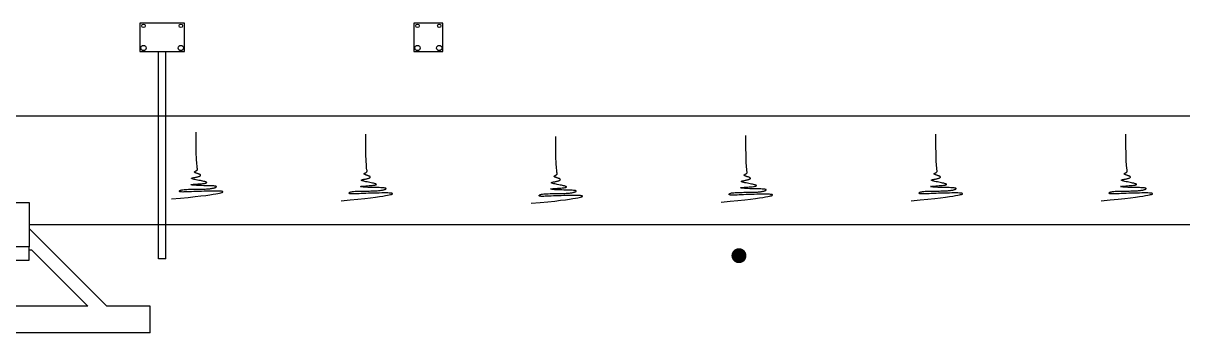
# Model space of a CAD drawing. Header units: inches. Extents: x 2621776591 to 2623670951, y 363331607 to 364354604.
# Drawn here: x 2622294681 to 2622425366, y 363519414 to 363554334 of the extents above; entities that cross this region are included whole.
import ezdxf

# ---------------------------------------------------------------- set-up
doc = ezdxf.new("R2010")
doc.units = ezdxf.units.IN
doc.header["$MEASUREMENT"] = 0
for name, color, linetype in [('BOLLARD', 1, 'Continuous'), ('BREAKWATER', 2, 'Continuous'), ('DIM', 8, 'Continuous'), ('PLAN', 2, 'Continuous')]:
    doc.layers.add(name, color=color, linetype=linetype)

# ---------------------------------------------------------------- blocks, each defined once
blk = doc.blocks.new('BOLLARD')
at = {"layer": 'BOLLARD'}
for p, q in [((-430, 557.5), (580, 557.5)), ((-430, 557.5), (-430, -557.5)), ((580, 557.5), (580, -557.5)), ((-430, -557.5), (580, -557.5))]:
    blk.add_line(p, q, dxfattribs=at)
blk.add_circle((0, 0), 250, dxfattribs=at)
blk = doc.blocks.new('BOLLARD2')
at = {"layer": 'BOLLARD', "const_width": 0.84375}
blk.add_lwpolyline([(-0.421875, 0, 1), (0.421875, 0, 1)], format="xyb", close=True, dxfattribs=at)
blk = doc.blocks.new('A$C6b66f7a2')
at = {"layer": 'BOLLARD', "xscale": 1000, "yscale": 1000, "zscale": 1000}
blk.add_blockref('BOLLARD2', (2622375344, 363528114), dxfattribs=at)
at = {"layer": 'BOLLARD'}
blk.add_blockref('BOLLARD', (2622375344, 363528114), dxfattribs=at)

msp = doc.modelspace()

# ---------------------------------------------------------------- linework, layer by layer
at = {"layer": 'BREAKWATER'}
for p, q in [((2622236109.2, 363543885.5), (2622525258.1, 363543885.5)), ((2622295343.8, 363531613.7), (2622532340.2, 363531617.1))]:
    msp.add_line(p, q, dxfattribs=at)
for points in [[(2622311380.7, 363534513.9), (2622312396.8, 363534604.2), (2622313282.1, 363534690.3), (2622314046.3, 363534771.8), (2622314699.1, 363534848.1), (2622315250.3, 363534918.8), (2622315709.7, 363534983.4), (2622316086.9, 363535041.4), (2622316391.7, 363535092.3), (2622316633.5, 363535136), (2622316819.8, 363535173), (2622316958, 363535204.2), (2622317055.1, 363535230.6), (2622317118.5, 363535253), (2622317155.3, 363535272.3), (2622317172.7, 363535289.4), (2622317178.1, 363535305.1), (2622317176.6, 363535320.3), (2622317165.7, 363535334.7), (2622317141.2, 363535348.3), (2622317098.5, 363535360.6), (2622317033.3, 363535371.5), (2622316941.1, 363535380.8), (2622316817.5, 363535388), (2622316658.2, 363535393.1), (2622316460.4, 363535395.8), (2622316228.9, 363535396.2), (2622315969.8, 363535394.5), (2622315689.6, 363535390.9), (2622315394.6, 363535385.4), (2622315091.1, 363535378.3), (2622314785.5, 363535369.8), (2622314484.2, 363535359.9), (2622314192.8, 363535348.9), (2622313914.4, 363535337.5), (2622313651.5, 363535326.2), (2622313406.6, 363535315.7), (2622313182, 363535306.6), (2622312980.1, 363535299.6), (2622312803.6, 363535295.3), (2622312654.7, 363535294.5), (2622312535, 363535297.4), (2622312442.5, 363535304), (2622312374.2, 363535314), (2622312327.2, 363535326.9), (2622312298.4, 363535342.5), (2622312285.1, 363535360.4), (2622312284, 363535380.1), (2622312292.5, 363535401.5), (2622312308.2, 363535424.1), (2622312332.9, 363535447.4), (2622312368.9, 363535470.7), (2622312418.7, 363535493.6), (2622312484.7, 363535515.5), (2622312569.3, 363535535.7), (2622312674.9, 363535553.8), (2622312804.1, 363535569.1), (2622312957.9, 363535581.3), (2622313132.9, 363535590.6), (2622313324.4, 363535597.5), (2622313527.4, 363535602.5), (2622313737.4, 363535606), (2622313949.5, 363535608.5), (2622314159, 363535610.4), (2622314361.1, 363535612.3), (2622314552, 363535614.4), (2622314731.2, 363535617), (2622314899.4, 363535620.4), (2622315056.9, 363535624.7), (2622315204.3, 363535630.1), (2622315342.2, 363535636.8), (2622315470.9, 363535645), (2622315591.1, 363535654.8), (2622315703.2, 363535666.4), (2622315807.1, 363535679.5), (2622315903.1, 363535693.9), (2622315991.1, 363535709.2), (2622316071.1, 363535725.2), (2622316143.1, 363535741.4), (2622316207.3, 363535757.7), (2622316263.6, 363535773.7), (2622316312, 363535789.1), (2622316352.9, 363535804), (2622316386.6, 363535818.5), (2622316413.3, 363535832.6), (2622316433.5, 363535846.5), (2622316447.4, 363535860.2), (2622316455.3, 363535873.9), (2622316457.5, 363535887.5), (2622316453.9, 363535901.2), (2622316441.8, 363535914.8), (2622316418.3, 363535928), (2622316380.3, 363535940.7), (2622316324.6, 363535952.7), (2622316248.3, 363535963.6), (2622316148.2, 363535973.4), (2622316021.3, 363535981.8), (2622315866, 363535988.7), (2622315686.3, 363535994.4), (2622315487.6, 363535999.4), (2622315275.5, 363536004.1), (2622315055.3, 363536008.9), (2622314832.6, 363536014.3), (2622314612.8, 363536020.8), (2622314401.3, 363536028.7), (2622314203.6, 363536038.3), (2622314024.6, 363536049.6), (2622313869.1, 363536062.2), (2622313741.9, 363536075.9), (2622313647.9, 363536090.3), (2622313592, 363536105.2), (2622313578.9, 363536120.3), (2622313613.4, 363536135.4), (2622313698, 363536150.1), (2622313824.7, 363536164.4), (2622313983.1, 363536178.5), (2622314162.9, 363536192.3), (2622314353.6, 363536205.9), (2622314544.8, 363536219.3), (2622314726.1, 363536232.6), (2622314887.2, 363536245.8), (2622315019.8, 363536258.9), (2622315125, 363536271.9), (2622315206, 363536284.9), (2622315266, 363536298), (2622315308.3, 363536310.9), (2622315336, 363536323.9), (2622315352.3, 363536337), (2622315360.6, 363536350), (2622315363.1, 363536363.2), (2622315358.5, 363536376.8), (2622315344.2, 363536391.2), (2622315318.2, 363536406.7), (2622315277.9, 363536423.8), (2622315221.1, 363536442.9), (2622315145.5, 363536464.2), (2622315048.7, 363536488.2), (2622314929.7, 363536515), (2622314793.3, 363536544.2), (2622314645.3, 363536574.8), (2622314491.8, 363536606.1), (2622314338.7, 363536637.4), (2622314192.2, 363536667.9), (2622314058.1, 363536696.7), (2622313942.5, 363536723.2), (2622313849.9, 363536746.7), (2622313779.2, 363536767.3), (2622313727.6, 363536785.3), (2622313692.6, 363536801), (2622313671.5, 363536814.8), (2622313661.7, 363536826.8), (2622313660.4, 363536837.4), (2622313665.2, 363536846.8), (2622313673.8, 363536855.4), (2622313686.6, 363536863.5), (2622313704.5, 363536871.4), (2622313728.4, 363536879.4), (2622313759.2, 363536887.9), (2622313797.7, 363536897.2), (2622313844.9, 363536907.7), (2622313901.6, 363536919.6), (2622313968.1, 363536933.2), (2622314042.3, 363536948.3), (2622314121.5, 363536964.7), (2622314203, 363536982.1), (2622314284.1, 363537000.4), (2622314362.1, 363537019.1), (2622314434.3, 363537038.1), (2622314498, 363537057.1), (2622314551, 363537076), (2622314593.7, 363537094.5), (2622314626.9, 363537112.8), (2622314651.4, 363537130.7), (2622314668, 363537148.3), (2622314677.7, 363537165.4), (2622314681.3, 363537182.2), (2622314679.5, 363537198.5), (2622314673.2, 363537214.3), (2622314662.3, 363537229.7), (2622314646.5, 363537245), (2622314625.9, 363537260.1), (2622314600.2, 363537275.4), (2622314569.1, 363537290.8), (2622314532.7, 363537306.6), (2622314490.6, 363537322.9), (2622314443.1, 363537339.8), (2622314391.4, 363537357.1), (2622314337.4, 363537374.6), (2622314282.7, 363537392.3), (2622314228.9, 363537409.8), (2622314177.7, 363537427.1), (2622314130.9, 363537443.8), (2622314090.1, 363537460), (2622314056.7, 363537475.3), (2622314030.3, 363537489.8), (2622314010.4, 363537503.7), (2622313996.4, 363537516.9), (2622313987.8, 363537529.5), (2622313983.8, 363537541.7), (2622313983.9, 363537553.3), (2622313987.4, 363537564.7), (2622313994, 363537575.7), (2622314003.5, 363537586.6), (2622314016.1, 363537597.8), (2622314031.9, 363537609.3), (2622314050.8, 363537621.4), (2622314073.1, 363537634.4), (2622314098.8, 363537648.4), (2622314128, 363537663.8), (2622314160.4, 363537680.8), (2622314194.4, 363537699.5), (2622314228.1, 363537720.4), (2622314259.3, 363537743.7), (2622314286.3, 363537769.6), (2622314306.9, 363537798.5), (2622314319.3, 363537830.5), (2622314321.3, 363537866.1), (2622314312, 363537912.7), (2622314293.5, 363538007.1), (2622314269, 363538193), (2622314241.4, 363538514.4), (2622314214, 363539015.3), (2622314189.7, 363539739.6), (2622314171.7, 363540731.1), (2622314163.1, 363542033.9)], [(2622330499.8, 363534305.2), (2622331515.9, 363534395.5), (2622332401.2, 363534481.6), (2622333165.4, 363534563), (2622333818.3, 363534639.3), (2622334369.5, 363534710), (2622334828.8, 363534774.6), (2622335206.1, 363534832.6), (2622335510.9, 363534883.6), (2622335752.7, 363534927.3), (2622335939, 363534964.3), (2622336077.1, 363534995.5), (2622336174.3, 363535021.9), (2622336237.6, 363535044.3), (2622336274.4, 363535063.5), (2622336291.9, 363535080.6), (2622336297.2, 363535096.4), (2622336295.7, 363535111.5), (2622336284.9, 363535126), (2622336260.3, 363535139.5), (2622336217.7, 363535151.9), (2622336152.4, 363535162.8), (2622336060.2, 363535172), (2622335936.7, 363535179.3), (2622335777.3, 363535184.4), (2622335579.6, 363535187.1), (2622335348, 363535187.5), (2622335089, 363535185.8), (2622334808.7, 363535182.1), (2622334513.7, 363535176.7), (2622334210.3, 363535169.6), (2622333904.7, 363535161), (2622333603.4, 363535151.1), (2622333312, 363535140.2), (2622333033.6, 363535128.7), (2622332770.7, 363535117.4), (2622332525.7, 363535106.9), (2622332301.1, 363535097.9), (2622332099.3, 363535090.9), (2622331922.7, 363535086.6), (2622331773.8, 363535085.7), (2622331654.2, 363535088.7), (2622331561.7, 363535095.3), (2622331493.4, 363535105.3), (2622331446.3, 363535118.2), (2622331417.6, 363535133.8), (2622331404.2, 363535151.6), (2622331403.2, 363535171.4), (2622331411.6, 363535192.8), (2622331427.4, 363535215.4), (2622331452.1, 363535238.6), (2622331488.1, 363535262), (2622331537.9, 363535284.9), (2622331603.9, 363535306.7), (2622331688.5, 363535327), (2622331794.1, 363535345), (2622331923.2, 363535360.4), (2622332077.1, 363535372.5), (2622332252.1, 363535381.9), (2622332443.5, 363535388.8), (2622332646.6, 363535393.8), (2622332856.6, 363535397.3), (2622333068.7, 363535399.8), (2622333278.2, 363535401.7), (2622333480.3, 363535403.5), (2622333671.1, 363535405.6), (2622333850.4, 363535408.3), (2622334018.5, 363535411.7), (2622334176.1, 363535416), (2622334323.5, 363535421.4), (2622334461.4, 363535428.1), (2622334590.1, 363535436.2), (2622334710.3, 363535446.1), (2622334822.3, 363535457.7), (2622334926.3, 363535470.8), (2622335022.3, 363535485.2), (2622335110.2, 363535500.5), (2622335190.2, 363535516.4), (2622335262.3, 363535532.7), (2622335326.5, 363535548.9), (2622335382.7, 363535564.9), (2622335431.2, 363535580.3), (2622335472.1, 363535595.3), (2622335505.7, 363535609.7), (2622335532.5, 363535623.9), (2622335552.7, 363535637.8), (2622335566.5, 363535651.5), (2622335574.5, 363535665.1), (2622335576.7, 363535678.8), (2622335573.1, 363535692.5), (2622335561, 363535706.1), (2622335537.5, 363535719.3), (2622335499.4, 363535732), (2622335443.8, 363535743.9), (2622335367.4, 363535754.9), (2622335267.3, 363535764.7), (2622335140.5, 363535773.1), (2622334985.2, 363535780), (2622334805.4, 363535785.7), (2622334606.8, 363535790.6), (2622334394.6, 363535795.3), (2622334174.5, 363535800.2), (2622333951.7, 363535805.6), (2622333731.9, 363535812), (2622333520.5, 363535819.9), (2622333322.8, 363535829.6), (2622333143.8, 363535840.9), (2622332988.3, 363535853.5), (2622332861.1, 363535867.2), (2622332767.1, 363535881.6), (2622332711.1, 363535896.5), (2622332698, 363535911.6), (2622332732.6, 363535926.6), (2622332817.2, 363535941.3), (2622332943.9, 363535955.7), (2622333102.3, 363535969.7), (2622333282, 363535983.6), (2622333472.7, 363535997.1), (2622333663.9, 363536010.6), (2622333845.3, 363536023.8), (2622334006.3, 363536037), (2622334139, 363536050.1), (2622334244.2, 363536063.2), (2622334325.2, 363536076.2), (2622334385.2, 363536089.2), (2622334427.4, 363536102.2), (2622334455.1, 363536115.2), (2622334471.5, 363536128.2), (2622334479.8, 363536141.3), (2622334482.3, 363536154.4), (2622334477.6, 363536168), (2622334463.4, 363536182.4), (2622334437.3, 363536198), (2622334397.1, 363536215.1), (2622334340.3, 363536234.1), (2622334264.7, 363536255.4), (2622334167.9, 363536279.4), (2622334048.9, 363536306.3), (2622333912.4, 363536335.4), (2622333764.4, 363536366), (2622333610.9, 363536397.4), (2622333457.9, 363536428.7), (2622333311.3, 363536459.1), (2622333177.3, 363536488), (2622333061.6, 363536514.4), (2622332969.1, 363536537.9), (2622332898.4, 363536558.5), (2622332846.8, 363536576.5), (2622332811.8, 363536592.3), (2622332790.7, 363536606), (2622332780.9, 363536618), (2622332779.6, 363536628.6), (2622332784.3, 363536638.1), (2622332793, 363536646.7), (2622332805.8, 363536654.8), (2622332823.7, 363536662.7), (2622332847.6, 363536670.7), (2622332878.4, 363536679.2), (2622332916.9, 363536688.5), (2622332964, 363536698.9), (2622333020.7, 363536710.8), (2622333087.2, 363536724.4), (2622333161.4, 363536739.5), (2622333240.6, 363536756), (2622333322.2, 363536773.4), (2622333403.3, 363536791.6), (2622333481.3, 363536810.3), (2622333553.5, 363536829.4), (2622333617.2, 363536848.4), (2622333670.2, 363536867.2), (2622333712.9, 363536885.8), (2622333746.1, 363536904), (2622333770.5, 363536922), (2622333787.2, 363536939.5), (2622333796.9, 363536956.7), (2622333800.4, 363536973.4), (2622333798.7, 363536989.7), (2622333792.4, 363537005.5), (2622333781.4, 363537021), (2622333765.7, 363537036.2), (2622333745.1, 363537051.4), (2622333719.3, 363537066.6), (2622333688.3, 363537082.1), (2622333651.8, 363537097.9), (2622333609.8, 363537114.1), (2622333562.2, 363537131), (2622333510.6, 363537148.3), (2622333456.6, 363537165.9), (2622333401.8, 363537183.5), (2622333348, 363537201.1), (2622333296.9, 363537218.3), (2622333250.1, 363537235.1), (2622333209.3, 363537251.2), (2622333175.8, 363537266.6), (2622333149.5, 363537281.1), (2622333129.6, 363537294.9), (2622333115.6, 363537308.2), (2622333106.9, 363537320.8), (2622333102.9, 363537332.9), (2622333103, 363537344.6), (2622333106.6, 363537355.9), (2622333113.2, 363537366.9), (2622333122.7, 363537377.9), (2622333135.3, 363537389), (2622333151, 363537400.5), (2622333170, 363537412.6), (2622333192.3, 363537425.6), (2622333218, 363537439.7), (2622333247.1, 363537455.1), (2622333279.6, 363537472), (2622333313.6, 363537490.8), (2622333347.2, 363537511.7), (2622333378.5, 363537534.9), (2622333405.4, 363537560.9), (2622333426.1, 363537589.7), (2622333438.4, 363537621.8), (2622333440.5, 363537657.4), (2622333431.2, 363537704), (2622333412.7, 363537798.3), (2622333388.1, 363537984.2), (2622333360.6, 363538305.7), (2622333333.1, 363538806.6), (2622333308.9, 363539530.8), (2622333290.9, 363540522.4), (2622333282.3, 363541825.1)], [(2622351916.4, 363534021.9), (2622352932.5, 363534112.1), (2622353817.8, 363534198.2), (2622354582, 363534279.7), (2622355234.8, 363534356), (2622355786, 363534426.7), (2622356245.4, 363534491.3), (2622356622.6, 363534549.3), (2622356927.4, 363534600.3), (2622357169.2, 363534643.9), (2622357355.5, 363534680.9), (2622357493.7, 363534712.2), (2622357590.8, 363534738.6), (2622357654.2, 363534760.9), (2622357691, 363534780.2), (2622357708.4, 363534797.3), (2622357713.8, 363534813.1), (2622357712.3, 363534828.2), (2622357701.4, 363534842.7), (2622357676.9, 363534856.2), (2622357634.2, 363534868.6), (2622357569, 363534879.5), (2622357476.8, 363534888.7), (2622357353.2, 363534896), (2622357193.9, 363534901.1), (2622356996.1, 363534903.8), (2622356764.6, 363534904.2), (2622356505.5, 363534902.5), (2622356225.3, 363534898.8), (2622355930.3, 363534893.4), (2622355626.8, 363534886.3), (2622355321.2, 363534877.7), (2622355019.9, 363534867.8), (2622354728.5, 363534856.9), (2622354450.1, 363534845.4), (2622354187.2, 363534834.1), (2622353942.3, 363534823.6), (2622353717.7, 363534814.5), (2622353515.8, 363534807.6), (2622353339.3, 363534803.3), (2622353190.4, 363534802.4), (2622353070.7, 363534805.4), (2622352978.2, 363534812), (2622352909.9, 363534821.9), (2622352862.9, 363534834.9), (2622352834.1, 363534850.4), (2622352820.8, 363534868.3), (2622352819.7, 363534888.1), (2622352828.2, 363534909.5), (2622352843.9, 363534932), (2622352868.6, 363534955.3), (2622352904.6, 363534978.6), (2622352954.4, 363535001.5), (2622353020.4, 363535023.4), (2622353105, 363535043.6), (2622353210.6, 363535061.7), (2622353339.8, 363535077), (2622353493.6, 363535089.2), (2622353668.6, 363535098.6), (2622353860.1, 363535105.5), (2622354063.1, 363535110.5), (2622354273.1, 363535114), (2622354485.2, 363535116.5), (2622354694.7, 363535118.4), (2622354896.8, 363535120.2), (2622355087.7, 363535122.3), (2622355266.9, 363535125), (2622355435.1, 363535128.4), (2622355592.6, 363535132.7), (2622355740, 363535138.1), (2622355877.9, 363535144.8), (2622356006.6, 363535152.9), (2622356126.8, 363535162.7), (2622356238.9, 363535174.3), (2622356342.8, 363535187.5), (2622356438.8, 363535201.9), (2622356526.8, 363535217.2), (2622356606.8, 363535233.1), (2622356678.8, 363535249.4), (2622356743, 363535265.6), (2622356799.3, 363535281.6), (2622356847.7, 363535297), (2622356888.6, 363535311.9), (2622356922.3, 363535326.4), (2622356949, 363535340.6), (2622356969.2, 363535354.5), (2622356983.1, 363535368.2), (2622356991, 363535381.8), (2622356993.2, 363535395.5), (2622356989.6, 363535409.2), (2622356977.5, 363535422.7), (2622356954, 363535436), (2622356916, 363535448.7), (2622356860.3, 363535460.6), (2622356784, 363535471.6), (2622356683.9, 363535481.4), (2622356557, 363535489.8), (2622356401.7, 363535496.6), (2622356222, 363535502.3), (2622356023.3, 363535507.3), (2622355811.2, 363535512), (2622355591, 363535516.8), (2622355368.3, 363535522.3), (2622355148.5, 363535528.7), (2622354937, 363535536.6), (2622354739.3, 363535546.3), (2622354560.3, 363535557.6), (2622354404.8, 363535570.2), (2622354277.6, 363535583.8), (2622354183.6, 363535598.3), (2622354127.7, 363535613.2), (2622354114.6, 363535628.3), (2622354149.1, 363535643.3), (2622354233.7, 363535658), (2622354360.4, 363535672.4), (2622354518.8, 363535686.4), (2622354698.6, 363535700.2), (2622354889.3, 363535713.8), (2622355080.5, 363535727.2), (2622355261.8, 363535740.5), (2622355422.9, 363535753.7), (2622355555.5, 363535766.8), (2622355660.7, 363535779.9), (2622355741.7, 363535792.9), (2622355801.7, 363535805.9), (2622355844, 363535818.9), (2622355871.7, 363535831.9), (2622355888, 363535844.9), (2622355896.3, 363535858), (2622355898.8, 363535871.1), (2622355894.2, 363535884.7), (2622355879.9, 363535899.1), (2622355853.9, 363535914.7), (2622355813.6, 363535931.8), (2622355756.8, 363535950.8), (2622355681.2, 363535972.1), (2622355584.4, 363535996.1), (2622355465.4, 363536023), (2622355329, 363536052.1), (2622355181, 363536082.7), (2622355027.5, 363536114.1), (2622354874.4, 363536145.3), (2622354727.9, 363536175.8), (2622354593.8, 363536204.6), (2622354478.2, 363536231.1), (2622354385.6, 363536254.6), (2622354314.9, 363536275.2), (2622354263.3, 363536293.2), (2622354228.3, 363536309), (2622354207.2, 363536322.7), (2622354197.4, 363536334.7), (2622354196.1, 363536345.3), (2622354200.9, 363536354.8), (2622354209.5, 363536363.4), (2622354222.3, 363536371.4), (2622354240.2, 363536379.3), (2622354264.1, 363536387.4), (2622354294.9, 363536395.9), (2622354333.4, 363536405.2), (2622354380.6, 363536415.6), (2622354437.3, 363536427.5), (2622354503.8, 363536441.1), (2622354578, 363536456.2), (2622354657.2, 363536472.6), (2622354738.7, 363536490.1), (2622354819.8, 363536508.3), (2622354897.8, 363536527), (2622354970, 363536546), (2622355033.7, 363536565.1), (2622355086.7, 363536583.9), (2622355129.4, 363536602.5), (2622355162.6, 363536620.7), (2622355187.1, 363536638.7), (2622355203.7, 363536656.2), (2622355213.4, 363536673.4), (2622355217, 363536690.1), (2622355215.2, 363536706.4), (2622355208.9, 363536722.2), (2622355198, 363536737.7), (2622355182.2, 363536752.9), (2622355161.6, 363536768.1), (2622355135.9, 363536783.3), (2622355104.8, 363536798.8), (2622355068.4, 363536814.5), (2622355026.3, 363536830.8), (2622354978.8, 363536847.7), (2622354927.1, 363536865), (2622354873.1, 363536882.6), (2622354818.4, 363536900.2), (2622354764.6, 363536917.8), (2622354713.4, 363536935), (2622354666.6, 363536951.8), (2622354625.8, 363536967.9), (2622354592.4, 363536983.2), (2622354566, 363536997.8), (2622354546.1, 363537011.6), (2622354532.1, 363537024.8), (2622354523.5, 363537037.5), (2622354519.5, 363537049.6), (2622354519.6, 363537061.3), (2622354523.1, 363537072.6), (2622354529.7, 363537083.6), (2622354539.2, 363537094.6), (2622354551.8, 363537105.7), (2622354567.6, 363537117.2), (2622354586.5, 363537129.3), (2622354608.8, 363537142.3), (2622354634.5, 363537156.4), (2622354663.7, 363537171.8), (2622354696.1, 363537188.7), (2622354730.1, 363537207.5), (2622354763.8, 363537228.3), (2622354795, 363537251.6), (2622354822, 363537277.5), (2622354842.6, 363537306.4), (2622354855, 363537338.5), (2622354857, 363537374.1), (2622354847.7, 363537420.7), (2622354829.2, 363537515), (2622354804.7, 363537700.9), (2622354777.1, 363538022.4), (2622354749.7, 363538523.3), (2622354725.4, 363539247.5), (2622354707.4, 363540239.1), (2622354698.8, 363541541.8)], [(2622373332, 363534163.5), (2622374348.1, 363534253.8), (2622375233.4, 363534339.9), (2622375997.6, 363534421.3), (2622376650.4, 363534497.7), (2622377201.6, 363534568.4), (2622377661, 363534633), (2622378038.2, 363534691), (2622378343, 363534741.9), (2622378584.8, 363534785.6), (2622378771.1, 363534822.6), (2622378909.3, 363534853.8), (2622379006.4, 363534880.2), (2622379069.8, 363534902.6), (2622379106.6, 363534921.9), (2622379124, 363534939), (2622379129.4, 363534954.7), (2622379127.9, 363534969.9), (2622379117, 363534984.3), (2622379092.5, 363534997.9), (2622379049.8, 363535010.2), (2622378984.6, 363535021.1), (2622378892.4, 363535030.4), (2622378768.8, 363535037.6), (2622378609.5, 363535042.7), (2622378411.7, 363535045.4), (2622378180.2, 363535045.8), (2622377921.1, 363535044.1), (2622377640.9, 363535040.5), (2622377345.9, 363535035), (2622377042.4, 363535027.9), (2622376736.8, 363535019.4), (2622376435.5, 363535009.5), (2622376144.1, 363534998.5), (2622375865.7, 363534987.1), (2622375602.8, 363534975.8), (2622375357.9, 363534965.3), (2622375133.3, 363534956.2), (2622374931.4, 363534949.2), (2622374754.9, 363534944.9), (2622374606, 363534944), (2622374486.3, 363534947), (2622374393.8, 363534953.6), (2622374325.5, 363534963.6), (2622374278.5, 363534976.5), (2622374249.7, 363534992.1), (2622374236.3, 363535009.9), (2622374235.3, 363535029.7), (2622374243.8, 363535051.1), (2622374259.5, 363535073.7), (2622374284.2, 363535096.9), (2622374320.2, 363535120.3), (2622374370, 363535143.2), (2622374436, 363535165.1), (2622374520.6, 363535185.3), (2622374626.2, 363535203.4), (2622374755.4, 363535218.7), (2622374909.2, 363535230.9), (2622375084.2, 363535240.2), (2622375275.7, 363535247.1), (2622375478.7, 363535252.1), (2622375688.7, 363535255.6), (2622375900.8, 363535258.1), (2622376110.3, 363535260), (2622376312.4, 363535261.9), (2622376503.3, 363535264), (2622376682.5, 363535266.6), (2622376850.7, 363535270), (2622377008.2, 363535274.3), (2622377155.6, 363535279.7), (2622377293.5, 363535286.4), (2622377422.2, 363535294.6), (2622377542.4, 363535304.4), (2622377654.5, 363535316), (2622377758.4, 363535329.1), (2622377854.4, 363535343.5), (2622377942.4, 363535358.8), (2622378022.4, 363535374.8), (2622378094.4, 363535391), (2622378158.6, 363535407.3), (2622378214.8, 363535423.2), (2622378263.3, 363535438.7), (2622378304.2, 363535453.6), (2622378337.9, 363535468.1), (2622378364.6, 363535482.2), (2622378384.8, 363535496.1), (2622378398.7, 363535509.8), (2622378406.6, 363535523.5), (2622378408.8, 363535537.1), (2622378405.2, 363535550.8), (2622378393.1, 363535564.4), (2622378369.6, 363535577.6), (2622378331.6, 363535590.3), (2622378275.9, 363535602.3), (2622378199.6, 363535613.2), (2622378099.5, 363535623), (2622377972.6, 363535631.4), (2622377817.3, 363535638.3), (2622377637.6, 363535644), (2622377438.9, 363535649), (2622377226.8, 363535653.7), (2622377006.6, 363535658.5), (2622376783.9, 363535663.9), (2622376564.1, 363535670.4), (2622376352.6, 363535678.2), (2622376154.9, 363535687.9), (2622375975.9, 363535699.2), (2622375820.4, 363535711.8), (2622375693.2, 363535725.5), (2622375599.2, 363535739.9), (2622375543.3, 363535754.8), (2622375530.2, 363535769.9), (2622375564.7, 363535785), (2622375649.3, 363535799.7), (2622375776, 363535814), (2622375934.4, 363535828.1), (2622376114.2, 363535841.9), (2622376304.9, 363535855.5), (2622376496.1, 363535868.9), (2622376677.4, 363535882.2), (2622376838.5, 363535895.4), (2622376971.1, 363535908.5), (2622377076.3, 363535921.5), (2622377157.3, 363535934.5), (2622377217.3, 363535947.5), (2622377259.6, 363535960.5), (2622377287.3, 363535973.5), (2622377303.6, 363535986.6), (2622377311.9, 363535999.6), (2622377314.4, 363536012.8), (2622377309.8, 363536026.4), (2622377295.5, 363536040.8), (2622377269.5, 363536056.3), (2622377229.2, 363536073.4), (2622377172.4, 363536092.5), (2622377096.8, 363536113.8), (2622377000, 363536137.8), (2622376881, 363536164.6), (2622376744.6, 363536193.8), (2622376596.6, 363536224.4), (2622376443.1, 363536255.7), (2622376290, 363536287), (2622376143.5, 363536317.5), (2622376009.4, 363536346.3), (2622375893.8, 363536372.8), (2622375801.2, 363536396.2), (2622375730.5, 363536416.9), (2622375678.9, 363536434.9), (2622375643.9, 363536450.6), (2622375622.8, 363536464.4), (2622375613, 363536476.4), (2622375611.7, 363536487), (2622375616.5, 363536496.4), (2622375625.1, 363536505), (2622375637.9, 363536513.1), (2622375655.8, 363536521), (2622375679.7, 363536529), (2622375710.5, 363536537.5), (2622375749, 363536546.8), (2622375796.2, 363536557.3), (2622375852.9, 363536569.2), (2622375919.4, 363536582.8), (2622375993.6, 363536597.9), (2622376072.8, 363536614.3), (2622376154.3, 363536631.7), (2622376235.4, 363536650), (2622376313.4, 363536668.7), (2622376385.6, 363536687.7), (2622376449.3, 363536706.7), (2622376502.3, 363536725.6), (2622376545, 363536744.1), (2622376578.2, 363536762.4), (2622376602.7, 363536780.3), (2622376619.3, 363536797.9), (2622376629, 363536815), (2622376632.6, 363536831.8), (2622376630.8, 363536848.1), (2622376624.5, 363536863.9), (2622376613.5, 363536879.3), (2622376597.8, 363536894.6), (2622376577.2, 363536909.7), (2622376551.5, 363536925), (2622376520.4, 363536940.4), (2622376484, 363536956.2), (2622376441.9, 363536972.5), (2622376394.4, 363536989.3), (2622376342.7, 363537006.7), (2622376288.7, 363537024.2), (2622376234, 363537041.9), (2622376180.2, 363537059.4), (2622376129, 363537076.7), (2622376082.2, 363537093.4), (2622376041.4, 363537109.6), (2622376008, 363537124.9), (2622375981.6, 363537139.4), (2622375961.7, 363537153.3), (2622375947.7, 363537166.5), (2622375939.1, 363537179.1), (2622375935.1, 363537191.3), (2622375935.1, 363537202.9), (2622375938.7, 363537214.2), (2622375945.3, 363537225.3), (2622375954.8, 363537236.2), (2622375967.4, 363537247.4), (2622375983.2, 363537258.9), (2622376002.1, 363537271), (2622376024.4, 363537284), (2622376050.1, 363537298), (2622376079.3, 363537313.4), (2622376111.7, 363537330.4), (2622376145.7, 363537349.1), (2622376179.3, 363537370), (2622376210.6, 363537393.3), (2622376237.6, 363537419.2), (2622376258.2, 363537448.1), (2622376270.6, 363537480.1), (2622376272.6, 363537515.7), (2622376263.3, 363537562.3), (2622376244.8, 363537656.7), (2622376220.3, 363537842.6), (2622376192.7, 363538164), (2622376165.3, 363538664.9), (2622376141, 363539389.2), (2622376123, 363540380.7), (2622376114.4, 363541683.5)], [(2622394747.5, 363534305.2), (2622395763.7, 363534395.5), (2622396649, 363534481.6), (2622397413.2, 363534563), (2622398066, 363534639.3), (2622398617.2, 363534710), (2622399076.6, 363534774.6), (2622399453.8, 363534832.6), (2622399758.6, 363534883.6), (2622400000.4, 363534927.3), (2622400186.7, 363534964.3), (2622400324.9, 363534995.5), (2622400422, 363535021.9), (2622400485.4, 363535044.3), (2622400522.2, 363535063.5), (2622400539.6, 363535080.6), (2622400545, 363535096.4), (2622400543.5, 363535111.5), (2622400532.6, 363535126), (2622400508.1, 363535139.5), (2622400465.4, 363535151.9), (2622400400.2, 363535162.8), (2622400308, 363535172), (2622400184.4, 363535179.3), (2622400025.1, 363535184.4), (2622399827.3, 363535187.1), (2622399595.8, 363535187.5), (2622399336.7, 363535185.8), (2622399056.5, 363535182.1), (2622398761.5, 363535176.7), (2622398458, 363535169.6), (2622398152.4, 363535161), (2622397851.1, 363535151.1), (2622397559.7, 363535140.2), (2622397281.3, 363535128.7), (2622397018.4, 363535117.4), (2622396773.5, 363535106.9), (2622396548.9, 363535097.9), (2622396347, 363535090.9), (2622396170.5, 363535086.6), (2622396021.6, 363535085.7), (2622395901.9, 363535088.7), (2622395809.4, 363535095.3), (2622395741.1, 363535105.3), (2622395694.1, 363535118.2), (2622395665.3, 363535133.8), (2622395651.9, 363535151.6), (2622395650.9, 363535171.4), (2622395659.4, 363535192.8), (2622395675.1, 363535215.4), (2622395699.8, 363535238.6), (2622395735.8, 363535262), (2622395785.6, 363535284.9), (2622395851.6, 363535306.7), (2622395936.2, 363535327), (2622396041.8, 363535345), (2622396171, 363535360.4), (2622396324.8, 363535372.5), (2622396499.8, 363535381.9), (2622396691.3, 363535388.8), (2622396894.3, 363535393.8), (2622397104.3, 363535397.3), (2622397316.4, 363535399.8), (2622397525.9, 363535401.7), (2622397728, 363535403.5), (2622397918.9, 363535405.6), (2622398098.1, 363535408.3), (2622398266.3, 363535411.7), (2622398423.8, 363535416), (2622398571.2, 363535421.4), (2622398709.1, 363535428.1), (2622398837.8, 363535436.2), (2622398958, 363535446.1), (2622399070.1, 363535457.7), (2622399174, 363535470.8), (2622399270, 363535485.2), (2622399358, 363535500.5), (2622399438, 363535516.4), (2622399510, 363535532.7), (2622399574.2, 363535548.9), (2622399630.4, 363535564.9), (2622399678.9, 363535580.3), (2622399719.8, 363535595.3), (2622399753.5, 363535609.7), (2622399780.2, 363535623.9), (2622399800.4, 363535637.8), (2622399814.3, 363535651.5), (2622399822.2, 363535665.1), (2622399824.4, 363535678.8), (2622399820.8, 363535692.5), (2622399808.7, 363535706.1), (2622399785.2, 363535719.3), (2622399747.1, 363535732), (2622399691.5, 363535743.9), (2622399615.1, 363535754.9), (2622399515.1, 363535764.7), (2622399388.2, 363535773.1), (2622399232.9, 363535780), (2622399053.2, 363535785.7), (2622398854.5, 363535790.6), (2622398642.4, 363535795.3), (2622398422.2, 363535800.2), (2622398199.5, 363535805.6), (2622397979.7, 363535812), (2622397768.2, 363535819.9), (2622397570.5, 363535829.6), (2622397391.5, 363535840.9), (2622397236, 363535853.5), (2622397108.8, 363535867.2), (2622397014.8, 363535881.6), (2622396958.9, 363535896.5), (2622396945.8, 363535911.6), (2622396980.3, 363535926.6), (2622397064.9, 363535941.3), (2622397191.6, 363535955.7), (2622397350, 363535969.7), (2622397529.8, 363535983.6), (2622397720.5, 363535997.1), (2622397911.7, 363536010.6), (2622398093, 363536023.8), (2622398254.1, 363536037), (2622398386.7, 363536050.1), (2622398491.9, 363536063.2), (2622398572.9, 363536076.2), (2622398632.9, 363536089.2), (2622398675.2, 363536102.2), (2622398702.9, 363536115.2), (2622398719.2, 363536128.2), (2622398727.5, 363536141.3), (2622398730, 363536154.4), (2622398725.4, 363536168), (2622398711.1, 363536182.4), (2622398685.1, 363536198), (2622398644.8, 363536215.1), (2622398588, 363536234.1), (2622398512.4, 363536255.4), (2622398415.6, 363536279.4), (2622398296.6, 363536306.3), (2622398160.2, 363536335.4), (2622398012.2, 363536366), (2622397858.7, 363536397.4), (2622397705.6, 363536428.7), (2622397559.1, 363536459.1), (2622397425, 363536488), (2622397309.4, 363536514.4), (2622397216.8, 363536537.9), (2622397146.1, 363536558.5), (2622397094.5, 363536576.5), (2622397059.5, 363536592.3), (2622397038.4, 363536606), (2622397028.6, 363536618), (2622397027.3, 363536628.6), (2622397032.1, 363536638.1), (2622397040.7, 363536646.7), (2622397053.5, 363536654.8), (2622397071.4, 363536662.7), (2622397095.3, 363536670.7), (2622397126.1, 363536679.2), (2622397164.6, 363536688.5), (2622397211.8, 363536698.9), (2622397268.5, 363536710.8), (2622397335, 363536724.4), (2622397409.2, 363536739.5), (2622397488.4, 363536756), (2622397569.9, 363536773.4), (2622397651, 363536791.6), (2622397729, 363536810.3), (2622397801.2, 363536829.4), (2622397864.9, 363536848.4), (2622397917.9, 363536867.2), (2622397960.6, 363536885.8), (2622397993.8, 363536904), (2622398018.3, 363536922), (2622398034.9, 363536939.5), (2622398044.6, 363536956.7), (2622398048.2, 363536973.4), (2622398046.4, 363536989.7), (2622398040.1, 363537005.5), (2622398029.1, 363537021), (2622398013.4, 363537036.2), (2622397992.8, 363537051.4), (2622397967.1, 363537066.6), (2622397936, 363537082.1), (2622397899.6, 363537097.9), (2622397857.5, 363537114.1), (2622397810, 363537131), (2622397758.3, 363537148.3), (2622397704.3, 363537165.9), (2622397649.6, 363537183.5), (2622397595.8, 363537201.1), (2622397544.6, 363537218.3), (2622397497.8, 363537235.1), (2622397457, 363537251.2), (2622397423.6, 363537266.6), (2622397397.2, 363537281.1), (2622397377.3, 363537294.9), (2622397363.3, 363537308.2), (2622397354.7, 363537320.8), (2622397350.7, 363537332.9), (2622397350.7, 363537344.6), (2622397354.3, 363537355.9), (2622397360.9, 363537366.9), (2622397370.4, 363537377.9), (2622397383, 363537389), (2622397398.8, 363537400.5), (2622397417.7, 363537412.6), (2622397440, 363537425.6), (2622397465.7, 363537439.7), (2622397494.9, 363537455.1), (2622397527.3, 363537472), (2622397561.3, 363537490.8), (2622397594.9, 363537511.7), (2622397626.2, 363537534.9), (2622397653.2, 363537560.9), (2622397673.8, 363537589.7), (2622397686.2, 363537621.8), (2622397688.2, 363537657.4), (2622397678.9, 363537704), (2622397660.4, 363537798.3), (2622397635.9, 363537984.2), (2622397608.3, 363538305.7), (2622397580.9, 363538806.6), (2622397556.6, 363539530.8), (2622397538.6, 363540522.4), (2622397530, 363541825.1)], [(2622416164.1, 363534305.2), (2622417180.2, 363534395.5), (2622418065.5, 363534481.6), (2622418829.7, 363534563), (2622419482.5, 363534639.3), (2622420033.8, 363534710), (2622420493.1, 363534774.6), (2622420870.3, 363534832.6), (2622421175.2, 363534883.6), (2622421416.9, 363534927.3), (2622421603.3, 363534964.3), (2622421741.4, 363534995.5), (2622421838.5, 363535021.9), (2622421901.9, 363535044.3), (2622421938.7, 363535063.5), (2622421956.2, 363535080.6), (2622421961.5, 363535096.4), (2622421960, 363535111.5), (2622421949.2, 363535126), (2622421924.6, 363535139.5), (2622421881.9, 363535151.9), (2622421816.7, 363535162.8), (2622421724.5, 363535172), (2622421600.9, 363535179.3), (2622421441.6, 363535184.4), (2622421243.9, 363535187.1), (2622421012.3, 363535187.5), (2622420753.2, 363535185.8), (2622420473, 363535182.1), (2622420178, 363535176.7), (2622419874.5, 363535169.6), (2622419569, 363535161), (2622419267.6, 363535151.1), (2622418976.2, 363535140.2), (2622418697.9, 363535128.7), (2622418435, 363535117.4), (2622418190, 363535106.9), (2622417965.4, 363535097.9), (2622417763.6, 363535090.9), (2622417587, 363535086.6), (2622417438.1, 363535085.7), (2622417318.4, 363535088.7), (2622417225.9, 363535095.3), (2622417157.6, 363535105.3), (2622417110.6, 363535118.2), (2622417081.9, 363535133.8), (2622417068.5, 363535151.6), (2622417067.5, 363535171.4), (2622417075.9, 363535192.8), (2622417091.7, 363535215.4), (2622417116.4, 363535238.6), (2622417152.4, 363535262), (2622417202.2, 363535284.9), (2622417268.1, 363535306.7), (2622417352.7, 363535327), (2622417458.4, 363535345), (2622417587.5, 363535360.4), (2622417741.4, 363535372.5), (2622417916.4, 363535381.9), (2622418107.8, 363535388.8), (2622418310.9, 363535393.8), (2622418520.8, 363535397.3), (2622418732.9, 363535399.8), (2622418942.4, 363535401.7), (2622419144.5, 363535403.5), (2622419335.4, 363535405.6), (2622419514.7, 363535408.3), (2622419682.8, 363535411.7), (2622419840.3, 363535416), (2622419987.8, 363535421.4), (2622420125.6, 363535428.1), (2622420254.4, 363535436.2), (2622420374.6, 363535446.1), (2622420486.6, 363535457.7), (2622420590.6, 363535470.8), (2622420686.5, 363535485.2), (2622420774.5, 363535500.5), (2622420854.5, 363535516.4), (2622420926.6, 363535532.7), (2622420990.7, 363535548.9), (2622421047, 363535564.9), (2622421095.4, 363535580.3), (2622421136.3, 363535595.3), (2622421170, 363535609.7), (2622421196.8, 363535623.9), (2622421216.9, 363535637.8), (2622421230.8, 363535651.5), (2622421238.7, 363535665.1), (2622421241, 363535678.8), (2622421237.3, 363535692.5), (2622421225.3, 363535706.1), (2622421201.7, 363535719.3), (2622421163.7, 363535732), (2622421108, 363535743.9), (2622421031.7, 363535754.9), (2622420931.6, 363535764.7), (2622420804.7, 363535773.1), (2622420649.4, 363535780), (2622420469.7, 363535785.7), (2622420271, 363535790.6), (2622420058.9, 363535795.3), (2622419838.7, 363535800.2), (2622419616, 363535805.6), (2622419396.2, 363535812), (2622419184.8, 363535819.9), (2622418987.1, 363535829.6), (2622418808.1, 363535840.9), (2622418652.5, 363535853.5), (2622418525.4, 363535867.2), (2622418431.4, 363535881.6), (2622418375.4, 363535896.5), (2622418362.3, 363535911.6), (2622418396.9, 363535926.6), (2622418481.4, 363535941.3), (2622418608.1, 363535955.7), (2622418766.6, 363535969.7), (2622418946.3, 363535983.6), (2622419137, 363535997.1), (2622419328.2, 363536010.6), (2622419509.5, 363536023.8), (2622419670.6, 363536037), (2622419803.3, 363536050.1), (2622419908.5, 363536063.2), (2622419989.5, 363536076.2), (2622420049.5, 363536089.2), (2622420091.7, 363536102.2), (2622420119.4, 363536115.2), (2622420135.8, 363536128.2), (2622420144.1, 363536141.3), (2622420146.6, 363536154.4), (2622420141.9, 363536168), (2622420127.7, 363536182.4), (2622420101.6, 363536198), (2622420061.4, 363536215.1), (2622420004.6, 363536234.1), (2622419928.9, 363536255.4), (2622419832.1, 363536279.4), (2622419713.2, 363536306.3), (2622419576.7, 363536335.4), (2622419428.7, 363536366), (2622419275.2, 363536397.4), (2622419122.2, 363536428.7), (2622418975.6, 363536459.1), (2622418841.5, 363536488), (2622418725.9, 363536514.4), (2622418633.4, 363536537.9), (2622418562.6, 363536558.5), (2622418511.1, 363536576.5), (2622418476.1, 363536592.3), (2622418455, 363536606), (2622418445.1, 363536618), (2622418443.9, 363536628.6), (2622418448.6, 363536638.1), (2622418457.2, 363536646.7), (2622418470.1, 363536654.8), (2622418488, 363536662.7), (2622418511.9, 363536670.7), (2622418542.6, 363536679.2), (2622418581.2, 363536688.5), (2622418628.3, 363536698.9), (2622418685, 363536710.8), (2622418751.5, 363536724.4), (2622418825.7, 363536739.5), (2622418904.9, 363536756), (2622418986.4, 363536773.4), (2622419067.5, 363536791.6), (2622419145.6, 363536810.3), (2622419217.7, 363536829.4), (2622419281.4, 363536848.4), (2622419334.5, 363536867.2), (2622419377.2, 363536885.8), (2622419410.3, 363536904), (2622419434.8, 363536922), (2622419451.5, 363536939.5), (2622419461.1, 363536956.7), (2622419464.7, 363536973.4), (2622419463, 363536989.7), (2622419456.6, 363537005.5), (2622419445.7, 363537021), (2622419430, 363537036.2), (2622419409.3, 363537051.4), (2622419383.6, 363537066.6), (2622419352.6, 363537082.1), (2622419316.1, 363537097.9), (2622419274, 363537114.1), (2622419226.5, 363537131), (2622419174.9, 363537148.3), (2622419120.8, 363537165.9), (2622419066.1, 363537183.5), (2622419012.3, 363537201.1), (2622418961.2, 363537218.3), (2622418914.3, 363537235.1), (2622418873.6, 363537251.2), (2622418840.1, 363537266.6), (2622418813.7, 363537281.1), (2622418793.8, 363537294.9), (2622418779.9, 363537308.2), (2622418771.2, 363537320.8), (2622418767.2, 363537332.9), (2622418767.3, 363537344.6), (2622418770.9, 363537355.9), (2622418777.4, 363537366.9), (2622418787, 363537377.9), (2622418799.6, 363537389), (2622418815.3, 363537400.5), (2622418834.3, 363537412.6), (2622418856.5, 363537425.6), (2622418882.2, 363537439.7), (2622418911.4, 363537455.1), (2622418943.8, 363537472), (2622418977.8, 363537490.8), (2622419011.5, 363537511.7), (2622419042.8, 363537534.9), (2622419069.7, 363537560.9), (2622419090.3, 363537589.7), (2622419102.7, 363537621.8), (2622419104.8, 363537657.4), (2622419095.4, 363537704), (2622419076.9, 363537798.3), (2622419052.4, 363537984.2), (2622419024.8, 363538305.7), (2622418997.4, 363538806.6), (2622418973.1, 363539530.8), (2622418955.2, 363540522.4), (2622418946.5, 363541825.1)]]:
    msp.add_lwpolyline(points, dxfattribs=at)
at = {"layer": 'PLAN'}
for p, q in [((2622307843.8, 363554334), (2622307843.8, 363551134)), ((2622312843.8, 363554334), (2622307843.8, 363554334)), ((2622312843.8, 363551134), (2622312843.8, 363554334)), ((2622338718.8, 363554334), (2622338718.8, 363551134)), ((2622341968.8, 363554334), (2622338718.8, 363554334)), ((2622341968.8, 363551134), (2622341968.8, 363554334)), ((2622307843.8, 363551134), (2622312843.8, 363551134)), ((2622309943.8, 363527755.5), (2622309943.8, 363551134)), ((2622310743.8, 363527755.5), (2622310743.8, 363551134)), ((2622338718.8, 363551134), (2622341968.8, 363551134)), ((2622285343.8, 363534113.8), (2622295343.8, 363534113.8)), ((2622295343.8, 363534113.8), (2622295343.8, 363529113.8)), ((2622295343.8, 363531174.4), (2622304104.5, 363522413.8)), ((2622295343.8, 363529113.8), (2622285343.8, 363529113.8)), ((2622295343.8, 363527613.8), (2622295343.8, 363529113.8)), ((2622295643.8, 363528753.1), (2622295343.8, 363528753.1)), ((2622301983.2, 363522413.8), (2622295643.8, 363528753.1)), ((2622285343.8, 363527613.8), (2622295343.8, 363527613.8)), ((2622310743.8, 363527755.5), (2622309943.8, 363527755.5)), ((2622301983.2, 363522413.8), (2622278704.5, 363522413.8)), ((2622309004.5, 363522413.8), (2622304104.5, 363522413.8)), ((2622309004.5, 363519413.8), (2622309004.5, 363522413.8)), ((2622309004.5, 363519413.8), (2622271683.2, 363519413.8))]:
    msp.add_line(p, q, dxfattribs=at)
for centre, radius in [((2622308243.8, 363554034), 200), ((2622312443.8, 363554034), 200), ((2622339118.8, 363554034), 190), ((2622341568.8, 363554034), 190), ((2622308243.8, 363551534), 300), ((2622312443.8, 363551534), 300), ((2622339118.8, 363551534), 300), ((2622341568.8, 363551534), 300)]:
    msp.add_circle(centre, radius, dxfattribs=at)

# ---------------------------------------------------------------- block references
at = {"layer": 'DIM'}
msp.add_blockref('A$C6b66f7a2', (0, 0), dxfattribs=at)

doc.saveas('drawing.dxf')
